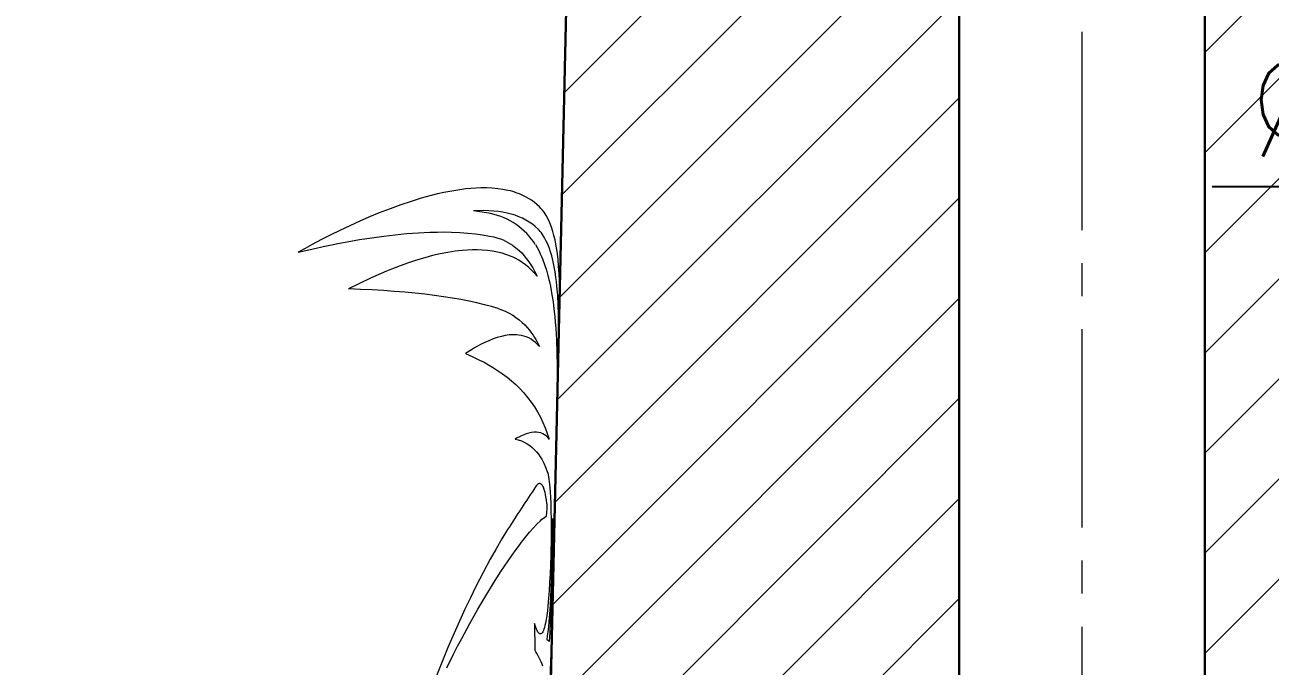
# Model space of a CAD drawing. Extents: x -234 to 858, y -95 to 532.
# Drawn here: x 99.72 to 132.71, y 157.16 to 174.14 of the extents above; entities that cross this region are included whole.
import ezdxf

# ---------------------------------------------------------------- set-up
doc = ezdxf.new("R2010")
doc.units = 0
doc.header["$LTSCALE"] = 7
doc.header["$MEASUREMENT"] = 0
doc.linetypes.add('CENTER2', pattern=[1.125, 0.75, -0.125, 0.125, -0.125])
doc.layers.get('0').update_dxf_attribs({"linetype": 'CONTINUOUS', "lineweight": 15})
for name, color, linetype, lineweight in [('1', 1, 'CENTER2', 15), ('3', 3, 'CONTINUOUS', 30), ('8', 250, 'CONTINUOUS', 15)]:
    doc.layers.add(name, color=color, linetype=linetype, lineweight=lineweight)
doc.styles.add('ITALICT', font='ITALICT.shx', dxfattribs={"width": 0.8, "height": 3})
doc.dimstyles.get("Standard").update_dxf_attribs({"dimtxt": 3, "dimasz": 3, "dimexe": 0.5, "dimexo": 0.5, "dimgap": 0.8, "dimtad": 1, "dimdsep": 46, "dimtxsty": 'ITALICT', "dimcen": 0.09, "dimazin": 2, "dimtfac": 1, "dimtmove": 0, "dimatfit": 3, "dimfxl": 1, "dimtolj": 1, "dimtzin": 0, "dimarcsym": 0})

# ---------------------------------------------------------------- blocks, each defined once
blk = doc.blocks.new('*D45')
at = {"color": 0, "lineweight": -2, "transparency": 16777216}
blk.add_line((152.726, 169.849), (131.172, 169.849), dxfattribs=at)
at = {"color": 0, "transparency": 16777216}
blk.add_solid([(152.726, 170.349), (152.726, 169.349), (155.726, 169.849)], dxfattribs=at)
at = {"color": 0, "transparency": 16777216, "insert": (136.429, 172.149), "char_height": 3, "attachment_point": 5, "style": 'ITALICT'}
blk.add_mtext('\\A1;%%c152', dxfattribs=at)
blk = doc.blocks.new('*D95')
at = {"color": 0, "linetype": 'ByBlock', "lineweight": -2, "transparency": 16777216}
blk.add_arc((127.726, 191.507), 83.174, 92.0667, 98.9333, dxfattribs=at)
at = {"color": 0, "transparency": 16777216}
for points in [[(124.717, 275.127), (124.735, 274.127), (127.726, 274.681)], [(114.897, 273.179), (114.724, 274.164), (111.855, 273.153)]]:
    blk.add_solid(points, dxfattribs=at)
at = {"color": 0, "transparency": 16777216, "insert": (119.534, 276.587), "char_height": 3, "attachment_point": 5, "rotation": 5.5, "style": 'ITALICT'}
blk.add_mtext('\\A1;11°', dxfattribs=at)

msp = doc.modelspace()

# ---------------------------------------------------------------- hatches: boundary and pattern name
at = {"layer": '8'}
h = msp.add_hatch(dxfattribs=at)
h.set_pattern_fill('ANSI31', color=256, scale=15)
h.paths.add_polyline_path([(144.7259, 133.1253), (135.8759, 133.1253), (135.8759, 133.8753), (134.8759, 133.8753), (132.9995, 137.1253), (134.8759, 140.3753), (135.8759, 140.3753), (135.8759, 141.1253), (144.7259, 141.1253), (144.7259, 217.3074), (144.6759, 291.8253), (131.7259, 291.8253), (131.7259, 283.8253), (130.9759, 283.8253), (130.9759, 27.0753), (131.7259, 27.0753), (131.7259, 19.0753), (144.7259, 19.0753)])
h.paths.add_polyline_path([(149.8759, 133.1253), (144.7259, 133.1253), (144.7259, 19.0753), (146.8759, 19.0753, 0.4142136), (149.8759, 22.0753)])
h.paths.add_polyline_path([(155.7259, 197.0753), (144.7259, 208.0753), (144.7259, 141.1253), (149.8759, 141.1253), (149.8759, 146.7253), (155.7259, 146.7253)])
h.paths.add_polyline_path([(149.8759, 141.1253), (144.7259, 141.1253), (144.7259, 140.3753), (149.8759, 140.3753)])
h.paths.add_polyline_path([(144.7259, 141.1253), (135.8759, 141.1253), (135.8759, 140.3753), (144.7259, 140.3753)], flags=17)
h.paths.add_polyline_path([(144.7259, 133.8753), (135.8759, 133.8753), (135.8759, 133.1253), (144.7259, 133.1253)], flags=17)
h.paths.add_polyline_path([(149.8759, 133.8753), (144.7259, 133.8753), (144.7259, 133.1253), (149.8759, 133.1253)])
h.paths.add_polyline_path([(123.7259, 27.0753), (124.4759, 27.0753), (124.4759, 31.6199), (117.2629, 28.9945, 0.3152988), (116.2759, 27.585), (116.2759, 21.2755, 0.3152988), (116.9339, 20.3358), (120.3971, 19.0753), (123.7259, 19.0753)])
h.paths.add_polyline_path([(124.4759, 27.0753), (123.7259, 27.0753), (123.7259, 19.0753), (124.4759, 19.0753)])
h.paths.add_polyline_path([(131.7259, 27.0753), (130.9759, 27.0753), (130.9759, 19.0753), (131.7259, 19.0753)], flags=17)
h.paths.add_polyline_path([(131.7259, 291.8253), (130.9759, 291.8253), (130.9759, 283.8253), (131.7259, 283.8253)], flags=17)
h.paths.add_polyline_path([(131.2216, 169.8987), (141.6359, 169.8987), (141.6359, 174.3987), (131.2216, 174.3987)], flags=24)
h.paths.add_polyline_path([(140.2973, 124.9348), (145.4545, 124.9348), (145.4545, 129.4348), (140.2973, 129.4348)], flags=9)
h.paths.add_polyline_path([(140.7779, 117.8824), (146.0493, 117.8824), (146.0493, 122.3824), (140.7779, 122.3824)], flags=9)
h.paths.add_polyline_path([(123.033, 95.7492), (132.4187, 95.7492), (132.4187, 100.2492), (123.033, 100.2492)], flags=9)
h.paths.add_polyline_path([(134.7748, 30.6894), (136.0474, 23.4721), (140.479, 24.2536), (139.2065, 31.4708)], flags=24)
h = msp.add_hatch(dxfattribs=at)
h.set_pattern_fill('ANSI31', color=256, scale=15)
h.paths.add_polyline_path([(124.4759, 191.1936), (123.7914, 194.7149), (113.9768, 192.4788, -0.0370849), (114.2259, 189.1253), (114.2259, 181.5674), (111.8259, 78.0253, 0.0761736), (112.2152, 75.0211), (113.4418, 70.7703, -0.0703488), (114.2259, 65.2253), (114.2259, 59.4253, -0.0721145), (113.1994, 52.3453, -0.466582), (114.774, 48.0253), (120.9227, 44.4753), (124.4759, 44.4753)])
h.paths.add_polyline_path([(123.033, 95.7492), (132.4187, 95.7492), (132.4187, 100.2492), (123.033, 100.2492)], flags=9)

# ---------------------------------------------------------------- linework, layer by layer
at = {"layer": '1'}
msp.add_line((127.7259, 19.0753), (127.7259, 291.8253), dxfattribs=at)
at = {"layer": '3'}
for p, q in [((130.9759, 19.0753), (130.9759, 291.8253)), ((124.4759, 44.4753), (124.4759, 191.1936)), ((111.8259, 78.0253), (114.2245, 181.5094))]:
    msp.add_line(p, q, dxfattribs=at)
at = {"layer": '8', "ltscale": 0.002547}
msp.add_line((113.8189, 164.0115), (113.8166, 163.9096), dxfattribs=at)
at = {"layer": '8', "ltscale": 0.017509}
msp.add_line((113.2236, 158.2858), (113.2313, 157.5855), dxfattribs=at)
at = {"layer": '8', "ltscale": 0.008551}
msp.add_line((113.6747, 157.8315), (113.6664, 157.4896), dxfattribs=at)
at = {"layer": '8', "ltscale": 0.011979}
msp.add_line((113.6369, 156.7956), (113.6571, 157.2743), dxfattribs=at)
at = {"layer": '8'}
for points in [[(113.3494, 169.3218), (113.2835, 169.3832), (113.2138, 169.4405), (113.1403, 169.4938), (113.063, 169.5431), (112.9819, 169.5884), (112.9296, 169.6145), (112.8759, 169.639), (112.8201, 169.6622), (112.7628, 169.6838), (112.6447, 169.722), (112.582, 169.7391), (112.5178, 169.7545), (112.385, 169.7804), (112.2465, 169.7998), (112.1022, 169.8125), (111.9523, 169.8188), (111.797, 169.8186), (111.6688, 169.8137), (111.5372, 169.8048), (111.4023, 169.7918), (111.2991, 169.7794), (111.194, 169.7647), (110.9786, 169.7285), (110.816, 169.6963), (110.6498, 169.6593), (110.4802, 169.6175), (110.3507, 169.5832), (110.2195, 169.5462), (109.9516, 169.4645), (109.6769, 169.3726), (109.3958, 169.2706), (109.1088, 169.1589), (108.8529, 169.0532), (108.593, 168.9402), (108.3292, 168.8201), (108.062, 168.6929), (107.8215, 168.574), (107.5787, 168.4498), (107.3336, 168.3203), (107.1483, 168.2197), (106.9619, 168.1163)], [(113.8811, 166.6926), (113.8842, 166.8717), (113.8852, 167.0463), (113.884, 167.2005), (113.8808, 167.3507), (113.8729, 167.5546), (113.8606, 167.7503), (113.8438, 167.9376), (113.8192, 168.1377), (113.8046, 168.2334), (113.7884, 168.3262), (113.7642, 168.4454), (113.737, 168.5591), (113.7068, 168.6672), (113.6685, 168.784), (113.626, 168.8932), (113.5793, 168.9947), (113.5283, 169.0885), (113.5012, 169.1324), (113.4731, 169.1743), (113.4337, 169.2271), (113.3925, 169.2763), (113.3494, 169.3218)], [(106.9619, 168.1163), (107.4047, 168.2187), (107.6235, 168.2663), (107.8396, 168.3113), (108.0509, 168.3532), (108.2594, 168.3924), (108.589, 168.45), (108.911, 168.5006), (109.2252, 168.5441), (109.5313, 168.5805), (109.8291, 168.6096), (109.9898, 168.6225), (110.1478, 168.6333), (110.3001, 168.6415), (110.4497, 168.6476), (110.6468, 168.6523), (110.8388, 168.653), (111.0256, 168.6496), (111.2429, 168.6402), (111.4524, 168.6248), (111.6539, 168.6034), (111.8474, 168.576), (112.0327, 168.5426)], [(113.8554, 165.5843), (113.8599, 165.8267), (113.8616, 166.0463), (113.8609, 166.2572), (113.8576, 166.4622), (113.8488, 166.7276), (113.8347, 166.9812), (113.8146, 167.2224), (113.8023, 167.3381), (113.7884, 167.4505), (113.7673, 167.595), (113.7431, 167.7333), (113.7158, 167.865), (113.6966, 167.9462), (113.6759, 168.0246), (113.6463, 168.1247), (113.6141, 168.2196), (113.5793, 168.3093), (113.5342, 168.4098), (113.4853, 168.5025), (113.4326, 168.5871), (113.4043, 168.6269), (113.3751, 168.6645), (113.3457, 168.6992), (113.3154, 168.7318)], [(112.0327, 168.5426), (112.1429, 168.521), (112.1968, 168.5075), (112.2498, 168.4921), (112.3189, 168.4687), (112.3865, 168.442), (112.4525, 168.4121), (112.5168, 168.3789), (112.5794, 168.3426), (112.6404, 168.3029), (112.6849, 168.2711), (112.7286, 168.2375), (112.813, 168.1648), (112.8823, 168.0969), (112.9488, 168.0238), (113.0124, 167.9457), (113.0733, 167.8625), (113.125, 167.7843), (113.1745, 167.7023), (113.2219, 167.6164), (113.256, 167.5496), (113.2888, 167.4806)], [(113.2437, 168.3223), (113.2897, 168.244), (113.3335, 168.1617), (113.3752, 168.0754), (113.405, 168.0081), (113.4337, 167.9386), (113.4875, 167.7932), (113.5367, 167.6394), (113.5743, 167.5049), (113.6089, 167.365), (113.6405, 167.2196), (113.6624, 167.1071), (113.6827, 166.9917), (113.7112, 166.8067), (113.7361, 166.615), (113.7577, 166.417), (113.7717, 166.2644), (113.7839, 166.1085), (113.8035, 165.7871), (113.8168, 165.4535), (113.8244, 165.1084), (113.8268, 164.8489), (113.8266, 164.584), (113.8239, 164.3005), (113.8189, 164.0115)], [(113.2888, 167.4806), (113.2194, 167.5645), (113.1456, 167.6432), (113.0674, 167.7166), (112.985, 167.7846), (112.8982, 167.8473), (112.8072, 167.9046), (112.7119, 167.9566), (112.6574, 167.9829), (112.6017, 168.0076), (112.5443, 168.0308), (112.4857, 168.0523), (112.3649, 168.0902), (112.239, 168.1215), (112.1083, 168.1461), (111.9726, 168.1642), (111.8322, 168.1756), (111.7055, 168.1802), (111.5753, 168.1799), (111.4416, 168.1746), (111.3046, 168.1643), (111.2115, 168.1547), (111.1169, 168.143), (110.9236, 168.113), (110.7248, 168.0746), (110.5209, 168.0276), (110.312, 167.9724), (110.0984, 167.9089), (109.8803, 167.8373), (109.6579, 167.7577), (109.4316, 167.6702), (109.2958, 167.6147), (109.1587, 167.5566), (109.0167, 167.4941), (108.8734, 167.4289), (108.5872, 167.292), (108.2968, 167.1447)], [(112.2582, 166.6249), (112.3598, 166.5897), (112.4579, 166.5488), (112.5525, 166.5022), (112.6434, 166.4499), (112.7307, 166.3919), (112.8143, 166.3283), (112.8942, 166.259), (112.9612, 166.1938), (113.0253, 166.1244), (113.0866, 166.0508), (113.1451, 165.973), (113.1826, 165.9188), (113.2188, 165.8628), (113.2538, 165.8051), (113.2875, 165.7455), (113.3514, 165.6209)], [(113.3514, 165.6209), (113.3003, 165.6774), (113.2463, 165.7283), (113.1894, 165.7736), (113.1295, 165.8133), (113.0668, 165.8473), (113.0012, 165.8756), (112.9398, 165.8963), (112.876, 165.9123), (112.81, 165.9237), (112.7419, 165.9305), (112.6961, 165.9325), (112.6495, 165.9325), (112.6, 165.9304), (112.5496, 165.9262), (112.4479, 165.9119), (112.3427, 165.8895), (112.2342, 165.8592), (112.1223, 165.8209), (112.0074, 165.7749), (111.9094, 165.7306), (111.8094, 165.681), (111.7076, 165.6262), (111.63, 165.5817), (111.5515, 165.5344), (111.3918, 165.4312)], [(111.3918, 165.4312), (111.5832, 165.3493), (111.676, 165.3065), (111.7669, 165.2623), (111.885, 165.2013), (111.9996, 165.1381), (112.1107, 165.0725), (112.2445, 164.9873), (112.3728, 164.8984), (112.4954, 164.8059), (112.6125, 164.7098), (112.7238, 164.6101), (112.8295, 164.5067), (112.9372, 164.3911), (113.0382, 164.2713), (113.1327, 164.1474), (113.2204, 164.0194), (113.3015, 163.8872), (113.376, 163.751), (113.4439, 163.6107), (113.5052, 163.4664), (113.56, 163.3182), (113.6083, 163.166)], [(113.6083, 163.166), (113.5714, 163.2124), (113.5308, 163.252), (113.4864, 163.2849), (113.4384, 163.3111), (113.3866, 163.3304), (113.3312, 163.3429), (113.2722, 163.3486), (113.2096, 163.3475), (113.1436, 163.3396), (113.074, 163.325), (113.0011, 163.3036), (112.925, 163.2756), (112.8746, 163.2542), (112.8229, 163.2302), (112.7654, 163.201), (112.7065, 163.1688)], [(112.7065, 163.1688), (112.7916, 163.1467), (112.8731, 163.1184), (112.9509, 163.084), (113.025, 163.0434), (113.0953, 162.9968), (113.1619, 162.944), (113.2247, 162.8853), (113.2766, 162.8289), (113.3256, 162.768), (113.3717, 162.7025), (113.4149, 162.6326), (113.4421, 162.5835), (113.4681, 162.5324), (113.5163, 162.4244), (113.5596, 162.3087)], [(113.5596, 162.3087), (113.5722, 162.2671), (113.5839, 162.219), (113.5946, 162.1649), (113.6043, 162.1051), (113.6211, 161.97), (113.6301, 161.8724), (113.6378, 161.768), (113.6459, 161.6232), (113.652, 161.4701), (113.6574, 161.2623), (113.6601, 161.0449), (113.6605, 160.809), (113.6588, 160.5673), (113.6494, 160.0876), (113.6416, 159.8361), (113.6318, 159.5882), (113.6212, 159.3694), (113.6087, 159.1577), (113.5934, 158.9446), (113.5756, 158.7444), (113.562, 158.6173), (113.5469, 158.4985), (113.5305, 158.3904), (113.5126, 158.2931), (113.499, 158.2313), (113.4846, 158.1762), (113.4711, 158.1333), (113.4571, 158.0963), (113.4415, 158.0638), (113.4254, 158.0386), (113.4095, 158.0216), (113.3931, 158.0117), (113.3764, 158.0088), (113.3594, 158.0131), (113.3491, 158.019), (113.3388, 158.0274), (113.3261, 158.0412), (113.3133, 158.0586), (113.2903, 158.0993), (113.2741, 158.135), (113.2581, 158.1761), (113.2406, 158.228), (113.2236, 158.2858)], [(113.5493, 161.4652), (113.5378, 161.5534), (113.5249, 161.635), (113.5129, 161.6988), (113.4998, 161.7571), (113.479, 161.8313), (113.4558, 161.8923), (113.4434, 161.9177), (113.4304, 161.9395), (113.4106, 161.9641), (113.3899, 161.9807), (113.3792, 161.9859), (113.3683, 161.989), (113.3571, 161.99), (113.3457, 161.9889), (113.3251, 161.9818), (113.304, 161.9682), (113.2825, 161.9482), (113.2662, 161.929), (113.2498, 161.9064)], [(113.5296, 161.1265), (113.5308, 161.1275), (113.5332, 161.1312), (113.5356, 161.1369), (113.54, 161.1539), (113.5466, 161.1972), (113.5511, 161.2491), (113.5537, 161.3074), (113.5538, 161.3954), (113.5522, 161.4328), (113.5493, 161.4652)], [(110.8975, 157.114), (111.0771, 157.4738), (111.1849, 157.6838), (111.2926, 157.8891), (111.5071, 158.2855), (111.7194, 158.6616), (111.928, 159.0165), (112.1318, 159.3488), (112.3316, 159.6608), (112.5236, 159.9471), (112.7063, 160.2065), (112.7937, 160.3257), (112.8783, 160.4376), (112.9863, 160.5753), (113.0884, 160.6995), (113.1843, 160.8098), (113.2843, 160.9169), (113.3755, 161.0056), (113.4188, 161.044), (113.4597, 161.0773), (113.4958, 161.1042), (113.5296, 161.1265)], [(113.7011, 161.063), (113.6949, 160.5383), (113.6831, 160.0032), (113.666, 159.4711), (113.6554, 159.2111), (113.6431, 158.9581), (113.6238, 158.6355), (113.6007, 158.3353), (113.5875, 158.1956), (113.573, 158.064), (113.5592, 157.9563), (113.5443, 157.8561)], [(113.6161, 157.8041), (113.6316, 158.0497), (113.645, 158.3078), (113.6567, 158.5757), (113.667, 158.8511), (113.6837, 159.4153), (113.6956, 159.9832), (113.702, 160.5382), (113.7026, 160.8055), (113.7011, 161.063)], [(112.5093, 160.7701), (112.3594, 160.5257), (112.2054, 160.2637), (112.0483, 159.9851), (111.8583, 159.6334), (111.7625, 159.4495), (111.6663, 159.2605), (111.5215, 158.9678), (111.3767, 158.6644), (111.2324, 158.3509), (111.0889, 158.0277), (110.9267, 157.6472), (110.7668, 157.2554), (110.6099, 156.853), (110.4565, 156.4407), (110.3072, 156.0191), (110.1624, 155.5887), (110.0226, 155.1502)], [(113.6571, 157.2743), (113.6613, 157.5101), (113.6686, 157.7359), (113.6727, 157.8207), (113.6737, 157.8334), (113.6741, 157.8361), (113.6742, 157.8364), (113.6742, 157.8365), (113.6743, 157.8364), (113.6745, 157.8356), (113.6747, 157.8315)]]:
    msp.add_lwpolyline(points, dxfattribs=at)
for centre, radius, start, end in [((111.0447, 164.0597), 5.1817, 78.71057, 83.77527), ((111.6864, 167.3366), 1.8421, 32.33077, 78.32947), ((144.4309, 140.7817), 37.6633, 145.88301, 147.94638), ((113.3104, 157.4567), 0.4628, 48.6601, 59.65167), ((109.7155, 155.5717), 4.0515, 23.03444, 29.80391), ((200.9156, 154.9443), 87.2863, 178.328986, 178.94235)]:
    msp.add_arc(centre, radius, start, end, dxfattribs=at)
for centre, major_axis, ratio, start_param, end_param in [((80.8036, 134.23), (-32.4934, -34.5194), 0.1759521, 3.1385337, 3.3281496), ((71.3638, 155.2669), (42.4113, 10.2161), 0.143783, 0.2358029, 0.4803477)]:
    msp.add_ellipse(centre, major_axis=major_axis, ratio=ratio, start_param=start_param, end_param=end_param, dxfattribs=at)

# ---------------------------------------------------------------- dimensions: what is measured, and where the dimension line sits
dim = msp.add_angular_dim_2l(base=(122.4067, 274.5106), line1=((127.7259, 191.5065), (108.2259, 291.8253)), line2=((127.7259, 19.0753), (127.7259, 291.8253)), dimstyle='Standard', override={"dimarcsym": 1})
dim.commit()
dim.dimension.update_dxf_attribs({"geometry": '*D95', "text_midpoint": (119.5335, 276.5873)})
dim = msp.add_linear_dim(base=(79.7259, 169.8487), p1=(155.7259, 169.8487), p2=(79.7259, 166.6003), text='%%c<>', dimstyle='Standard', override={"dimlfac": 2, "dimse2": 1, "dimsd2": 1})
dim.commit()
dim.dimension.update_dxf_attribs({"geometry": '*D45', "text_midpoint": (136.4287, 169.8487), "dimtype": 160})

doc.saveas('drawing.dxf')
